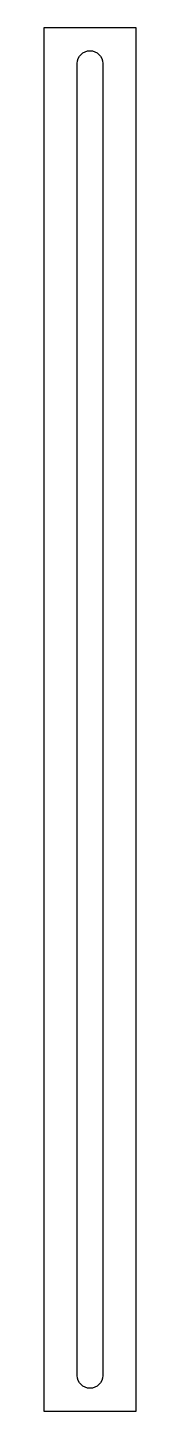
# Model space of a CAD drawing. Header units: millimetres. Extents: x -10 to 10, y -150 to 150.
import ezdxf

# ---------------------------------------------------------------- set-up
doc = ezdxf.new("R2010")
doc.units = ezdxf.units.MM

msp = doc.modelspace()

# ---------------------------------------------------------------- linework, layer by layer
msp.add_lwpolyline([(-10, 150), (-10, -150), (10, -150), (10, 150)], close=True)
msp.add_lwpolyline([(2.75, 142.25), (2.75, -142.25, -1), (-2.75, -142.25), (-2.75, 142.25, -1)], format="xyb", close=True)

doc.saveas('drawing.dxf')
